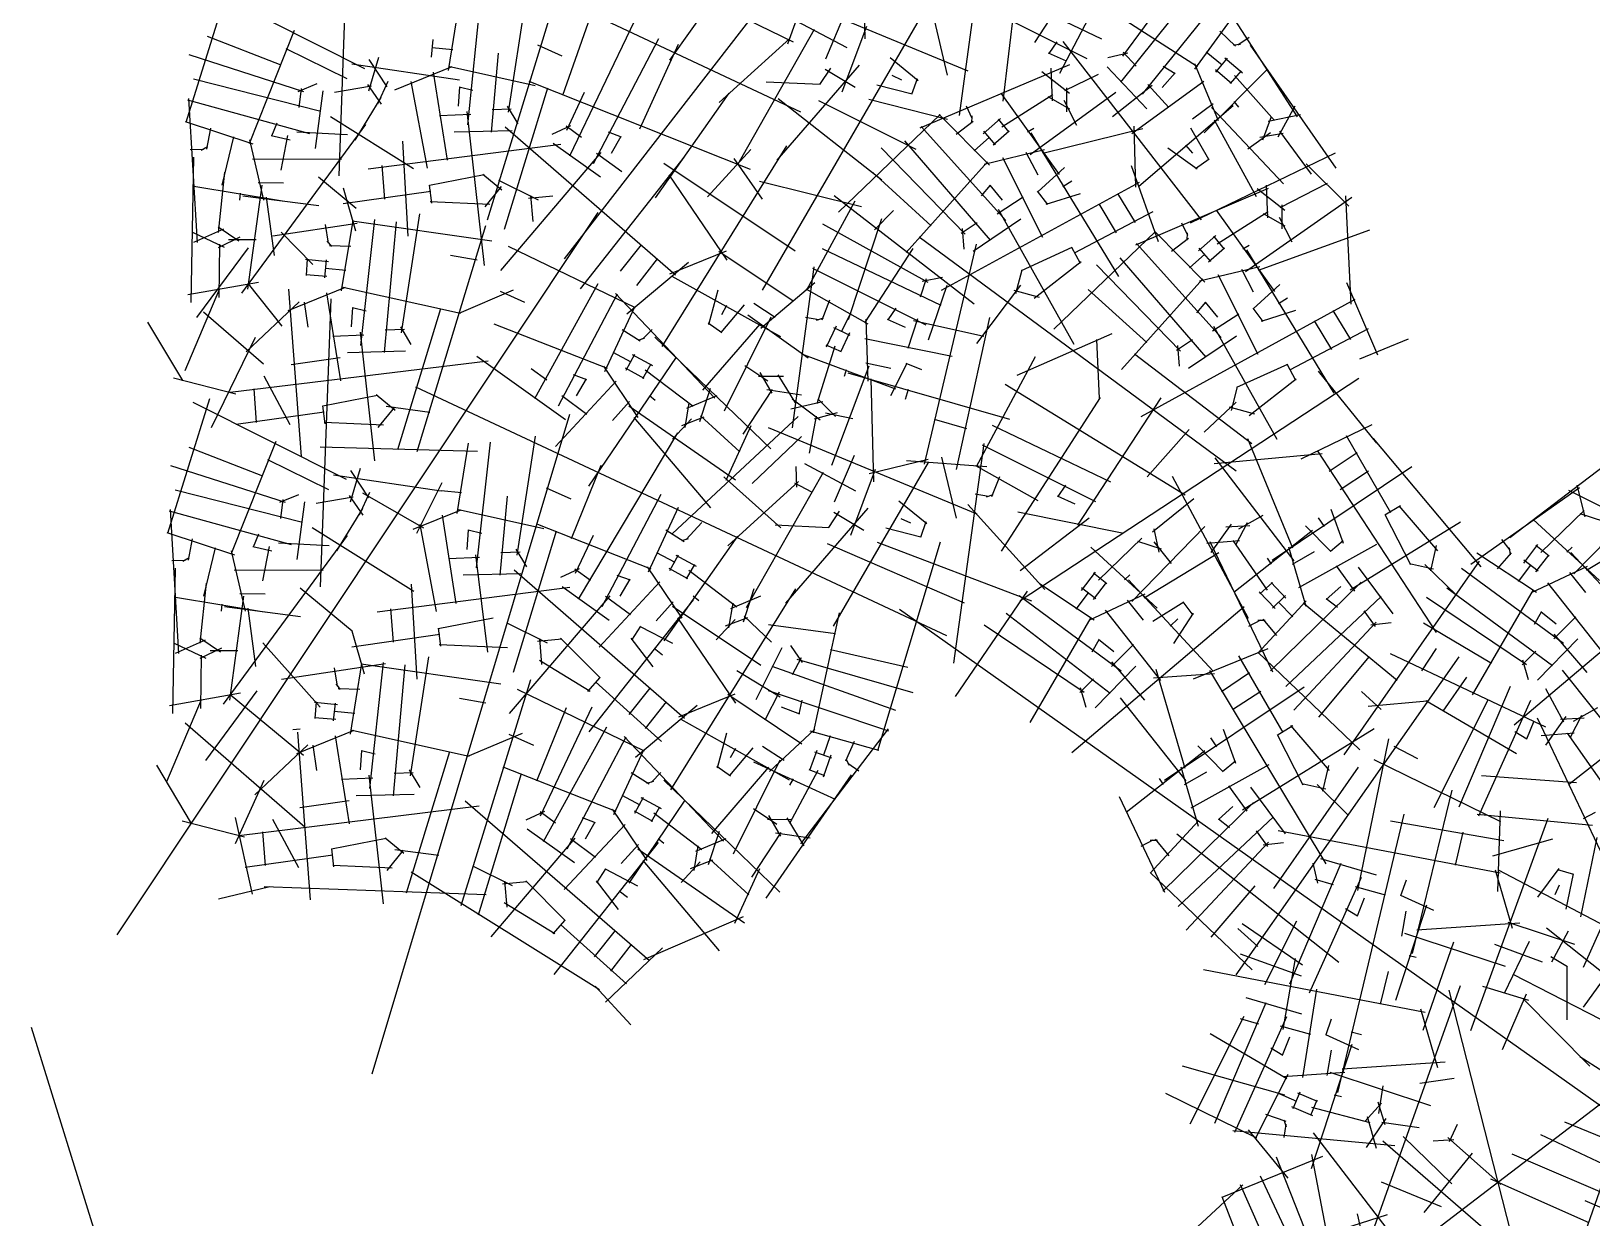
# Model space of a CAD drawing. Extents: x 521210 to 539878, y 175088 to 192554.
# Drawn here: x 528106 to 533329, y 186578 to 190549 of the extents above; entities that cross this region are included whole.
import ezdxf

# ---------------------------------------------------------------- set-up
doc = ezdxf.new("R2010")
doc.units = 0
doc.header["$MEASUREMENT"] = 0

msp = doc.modelspace()

# ---------------------------------------------------------------- linework, layer by layer
for p, q in [((529891.5, 189786.7), (532033.5, 192553.7)), ((528306.5, 191394.7), (530681.2, 190279.6)), ((529136.5, 190065), (529183.7, 191350.1)), ((531549, 190408.9), (531815.6, 190918.3)), ((530897, 190524), (530888.5, 190868.9)), ((531654.9, 190806.2), (531464.5, 190511.2)), ((531759.6, 190465.2), (531999.1, 190789.5)), ((528764.3, 190693.8), (528623.6, 190243.1)), ((529567.1, 190235.4), (529614.7, 190694.2)), ((530422.3, 190705.1), (530242.4, 190452.4)), ((530658.1, 190512.6), (530294.2, 190689.1)), ((531242.6, 190415.7), (530544.4, 190704.3)), ((531689.9, 190522.9), (531293.5, 190711.9)), ((531752.6, 190378), (532027.1, 190720.9)), ((529222.9, 190423.7), (528709.3, 190682.1)), ((529502.8, 190417.8), (529540.7, 190653.6)), ((529633, 189917.8), (529865.8, 190673.8)), ((529703.5, 190278), (529764.5, 190676.6)), ((529885.3, 190334.6), (529999.4, 190659.5)), ((530691.6, 190658.2), (530637.7, 190505.8)), ((531212.8, 190266.6), (531265.8, 190651.7)), ((531640, 190456.7), (531260.9, 190646.7)), ((531395.7, 190631.3), (531358.6, 190314.4)), ((531666.9, 190650.3), (532009.9, 190430.6)), ((531825.5, 190338.5), (532091.6, 190668.7)), ((532343.9, 190262.8), (532103.3, 190636.4)), ((529908.5, 190131.5), (530125.3, 190582.6)), ((531078.3, 190588.4), (530552.7, 189682.9)), ((530664.5, 190585), (530835.8, 190494.1)), ((530830.7, 190611.4), (530764.1, 190455.2)), ((531173.5, 190402.5), (531124.6, 190606)), ((532000.2, 190421.5), (532140.7, 190614.7)), ((528943.3, 190435.8), (528696.5, 190531.1)), ((528986.4, 190551.1), (528835.8, 190172.6)), ((530727.1, 190554.7), (530469.9, 190102.2)), ((530901.6, 190564.6), (530819.3, 190344.7)), ((532084.5, 190548.7), (532136.4, 190499)), ((532145, 190503.5), (532182.3, 190529.3)), ((529163.3, 190389.3), (528959.4, 190489.6)), ((529446.4, 190461.8), (529452.1, 190521.7)), ((529517.1, 190486.8), (529448.5, 190493.6)), ((529646.6, 190211.6), (529670.5, 190476)), ((529800.5, 190504), (529882.5, 190466.6)), ((529987.7, 190106.8), (530207, 190524.3)), ((530143, 190222), (530272.5, 190505.5)), ((530644.9, 190525), (530408.3, 190310)), ((531570.8, 190449), (531511.3, 190475.9)), ((531538.4, 190513.2), (531512.2, 190474.2)), ((532023.1, 189917.7), (531560, 190514.7)), ((531709.3, 190460.9), (531776.2, 190477.1)), ((531760.4, 190479.3), (531804.2, 190432.2)), ((532039.1, 190480.3), (532092.2, 190436.5)), ((532129.5, 190503.1), (532153.4, 190505.7)), ((532473.8, 190090.7), (532186.8, 190502.2)), ((529019.1, 190346.6), (528635.3, 190470.5)), ((529179.3, 190439.7), (529539.4, 190386.2)), ((529236.8, 190349.6), (529269.6, 190462.3)), ((529297.5, 190362.7), (529237, 190454.4)), ((529323.7, 190352.6), (529515.7, 190430.6)), ((529792.6, 190366.6), (529502.4, 190431.2)), ((530877.1, 190435.4), (530601.6, 190117.9)), ((530781, 190425.3), (530745, 190370.9)), ((530763.5, 190422.1), (530864, 190361.9)), ((530980.9, 190460.7), (531074.4, 190384.3)), ((531581.3, 190436.7), (531080.9, 190224.3)), ((531524, 190315.9), (531519.7, 190425.6)), ((531706.8, 190430.3), (531839.9, 190289.2)), ((531894.5, 190432.1), (531934.6, 190407.5)), ((532080.2, 190248.6), (532000.2, 190439.6)), ((532031.7, 190209.3), (532244.2, 190422.3)), ((532071.2, 190412.5), (532109.6, 190458.8)), ((532100.6, 190459.7), (532160.2, 190410.1)), ((529075.5, 190279.9), (528650, 190388.7)), ((529062.4, 190372.5), (528998.6, 190346.7)), ((529279.2, 190304.6), (529233.2, 190370.3)), ((529266.1, 190305.8), (529300.8, 190381.6)), ((529433.1, 190090.2), (529378.1, 190380.9)), ((529499.5, 190117.1), (529452.9, 190412)), ((529771.7, 190382.1), (530512.1, 190087.6)), ((530566.5, 190379.8), (530746.8, 190371.5)), ((530987.2, 190401.5), (531019.2, 190386.1)), ((531071, 190390.1), (531052.8, 190337.3)), ((531581, 190340.6), (531488.6, 190413.1)), ((531677.4, 190404.6), (531564.1, 190349.5)), ((531789.3, 190207.1), (532031.3, 190382.1)), ((531843.1, 190370.3), (531913.4, 190293.2)), ((531891.7, 190360.3), (531934.6, 190409.4)), ((532069.4, 190421), (532123.8, 190374.8)), ((532120.1, 190374.2), (532157, 190416.5)), ((532133.2, 190401.2), (532267.4, 190250.2)), ((529039.3, 190205.3), (528630.6, 190318.4)), ((528662.4, 189841.5), (528634.4, 190324.2)), ((529010.1, 190357.6), (529002.1, 190293.8)), ((529082.2, 190349.1), (529056.4, 190156.9)), ((529121.1, 190345.4), (529245.3, 190366.6)), ((529190.5, 190184.9), (529277.7, 190327.2)), ((529535.9, 190297.7), (529540.5, 190362.8)), ((529584.9, 190350.3), (529539.2, 190361.4)), ((529690.5, 189886.9), (529835.1, 190359.7)), ((529898.5, 190218.4), (529958.5, 190345.4)), ((530195.3, 189991.9), (530441.7, 190342.2)), ((530606.8, 190323.5), (530953.6, 190051.2)), ((531172.7, 190253.8), (530909.4, 190320.3)), ((531054.4, 190338.7), (530936.7, 190368.6)), ((531547.8, 190069.8), (531352, 190341.7)), ((531355.2, 190228.7), (531525.6, 190337.1)), ((531449.3, 190136.2), (531736.5, 190344.9)), ((531582.7, 190288), (531510.3, 190329.3)), ((531572.8, 190279.4), (531571.8, 190359.5)), ((531725.3, 190263.1), (531858.3, 190368.7)), ((529577.2, 190270.3), (529473, 190265.8)), ((529623.2, 189765.1), (529565.4, 190280)), ((529712.9, 190288.6), (529648.6, 190286.3)), ((529735.9, 190239.3), (529700.2, 190298.2)), ((530740.8, 190317.2), (531066.9, 190154.8)), ((530808.1, 189943.3), (531148.7, 190270.3)), ((531313.9, 190100.7), (531145.6, 190270.2)), ((531256, 190256.7), (531236.5, 190297.7)), ((531605.3, 190233.9), (531563.3, 190317.3)), ((531813.1, 190030.5), (532129.4, 190300.9)), ((531993.4, 190256.2), (532061.9, 190307)), ((532056.8, 190293.4), (532297.9, 190037.9)), ((532130.8, 190313.9), (532146.4, 190295.4)), ((532246.1, 190248.4), (532353.8, 190270.1)), ((532279.6, 190196.1), (532336.5, 190298.9)), ((528849, 190170.8), (528622.3, 190245.9)), ((528706.4, 190225.1), (528693.2, 190154.4)), ((529224.7, 190237.2), (528810.2, 189672.5)), ((528928.8, 190241.1), (528910.5, 190197.8)), ((529385.9, 190088), (529107.9, 190262.4)), ((529715.9, 190216), (529522.1, 190210.9)), ((530262.9, 189732.1), (529693.1, 190228.3)), ((529849.9, 190204.4), (529912.4, 190233.3)), ((529896.6, 190232.4), (529948.6, 190194.6)), ((531368, 189915), (531084.4, 190230.3)), ((531201.7, 190204.2), (531259.1, 190247.5)), ((531254, 190241.3), (531255.2, 190265.4)), ((531292.2, 190205.9), (531350.6, 190256.8)), ((531334.1, 190169.3), (531294.5, 190214.6)), ((531325.5, 190168.9), (531379.7, 190215.2)), ((531379.7, 190211.5), (531343.9, 190254.7)), ((531440.9, 190212.4), (531461.7, 190224.9)), ((531827.2, 190222.4), (531492.4, 190139.3)), ((531803.3, 190026.9), (531797.3, 190230.9)), ((532047.6, 190119.5), (531987.6, 190225.1)), ((532207.5, 189994.9), (532066.8, 190251.5)), ((532227.9, 190186), (532257.2, 190264.1)), ((532391.6, 190070.4), (532285.7, 190214.1)), ((528696.4, 190161.7), (528675.5, 190149.9)), ((528783.2, 190195.9), (528744.2, 190033.8)), ((528884.8, 189983.7), (528838.5, 190185.6)), ((528972.9, 190184.4), (528909.4, 190199.3)), ((528963.8, 190199.7), (528942.2, 190084.5)), ((529164.7, 190202.5), (528995.1, 190210.7)), ((529234.3, 190088.9), (529879.3, 190171.4)), ((529368.5, 189863.4), (529349.7, 190181.6)), ((529853.5, 190174), (530011.3, 190061.3)), ((530037.2, 190212), (530081.3, 190195.6)), ((530048.3, 190141), (530081, 190197.5)), ((530217.7, 189493.4), (530635.5, 190165.2)), ((531317.3, 189849.4), (531030.2, 190181.7)), ((531262.1, 190148.5), (531313.8, 190193.9)), ((531746.2, 189728.6), (531453.5, 190209.1)), ((531969.2, 190167.8), (531992.5, 190141)), ((532178.2, 190155.1), (532253.8, 190209.9)), ((532217.9, 190194.4), (532296.8, 190208.1)), ((528683.5, 190153.1), (528638.2, 190152.2)), ((528642.2, 189641.3), (528650.4, 190127.6)), ((529145.4, 190119.6), (528846.8, 190120.7)), ((529678.1, 189748.4), (530014, 190142.8)), ((529944.2, 189687.4), (530293.1, 190128.7)), ((529998.8, 190141.4), (530082.7, 190079.4)), ((530369.2, 189995), (530514.5, 190153)), ((530554.3, 189986.7), (530458.5, 190122.5)), ((531232.4, 189870.1), (530950.4, 190158.3)), ((531034.9, 189808.1), (531306.4, 190111.7)), ((531497.4, 190152.1), (531296, 190103.5)), ((531491.9, 189858.3), (531357.8, 190125.1)), ((531476, 190067.6), (531436.7, 190143.4)), ((531910.5, 190158.2), (532008.9, 190088.2)), ((532470.7, 190140.4), (531984.8, 189906.4)), ((532002.4, 190089.9), (532048.5, 190121.5)), ((528752.9, 190076.8), (528731.9, 189875.9)), ((529194.2, 189955.7), (529067.4, 190060.1)), ((529289.7, 189986.7), (529280.7, 190099.1)), ((529284.1, 190057.3), (529284, 190057.3)), ((529439.4, 190033.4), (529622.6, 190069.2)), ((529681.5, 190017.6), (529618.3, 190069.9)), ((530223.3, 190107.3), (530663.2, 189814.4)), ((530435.4, 189782.9), (530241.2, 190068.1)), ((531118.8, 189898.2), (530923.4, 190076.5)), ((531474.9, 190011.2), (531564.8, 190092.9)), ((531879.5, 189844.6), (531788.8, 190098.4)), ((532516.5, 189963.3), (532373.8, 190105.3)), ((528947.1, 189980.1), (528650.3, 190029.2)), ((528805.7, 190007.3), (528803.8, 189983.1)), ((528877.7, 190033.8), (528830.8, 189685.7)), ((528951, 190040.5), (528865.6, 190041.9)), ((529150, 189972), (529444.3, 190013.6)), ((529192.6, 189880), (529151.5, 190023.5)), ((529447.4, 189973.3), (529439.9, 190034.1)), ((529625.2, 189961.1), (529680.3, 190029.6)), ((529670.8, 190050.3), (529803.2, 189984.5)), ((530543.9, 190046.8), (530885.6, 189962.1)), ((531814.9, 190043), (531151.7, 189681)), ((531286.6, 189998), (531317.2, 190033.7)), ((531357, 189983.8), (531315.3, 190034)), ((531508.6, 189969), (531474.7, 190013.3)), ((531617.2, 190005.3), (531501.9, 189969.4)), ((531559.4, 190029.7), (531589.6, 190048.4)), ((531801.6, 189909.3), (531742.5, 190005.7)), ((532246.1, 190023.2), (531801.7, 189832.9)), ((532301.7, 189949.2), (532209.3, 190021.7)), ((532244.8, 189924.5), (532240.5, 190034.2)), ((532443.7, 190039.7), (532284.9, 189958.1)), ((529069.2, 189964.4), (528814.3, 189997.5)), ((528920.1, 189798.6), (528894.1, 189993.9)), ((529640.8, 189969.1), (529442.1, 189977.8)), ((529771, 189990.2), (529852.6, 189998.2)), ((529786.1, 189911.9), (529778.7, 189999.5)), ((530863.2, 189980.7), (530700.7, 189682.8)), ((531261.8, 189635.4), (530794, 189997.7)), ((531339.4, 189937.5), (531426.7, 189994.6)), ((531596.6, 189500.2), (531343.4, 189952.2)), ((531738.4, 189874.7), (531680.2, 189971.3)), ((532170.1, 189744.7), (532526.1, 189993.6)), ((532293.5, 189887.9), (532292.6, 189968.1)), ((532524, 189635.5), (532505.5, 189997.8)), ((528393.8, 187524.7), (530003.6, 189942.2)), ((528915, 189863.7), (529197.4, 189907)), ((529101.5, 189840.1), (529091.8, 189901.8)), ((529145.4, 189679.6), (529183.4, 189915.4)), ((529648.2, 189846.6), (529180.8, 189913.6)), ((529209.8, 189497.2), (529256.3, 189918.7)), ((529289.2, 189473.4), (529328.8, 189910.8)), ((529346.1, 189539.7), (529407.2, 189938.3)), ((531108.7, 189707.9), (530756.2, 189903.6)), ((530952.1, 189920.7), (530840.1, 189582.8)), ((530928.8, 189884.8), (530992.3, 189948.7)), ((531218.6, 189873.2), (531272.1, 189908.9)), ((531258.4, 189812.5), (531418.9, 189921.3)), ((531860.5, 189944.2), (531597.1, 189806.4)), ((531701.8, 189935.3), (531701.8, 189935.4)), ((531976.8, 189865.3), (531957.3, 189906.2)), ((532268.6, 189678.4), (532072.8, 189950.3)), ((532075.9, 189837.3), (532246.4, 189945.7)), ((532303.4, 189896.5), (532231, 189937.9)), ((532326.1, 189842.5), (532284, 189925.8)), ((528753.4, 189824.8), (528647.3, 189875.2)), ((528750.2, 189886.8), (528650, 189841.7)), ((528801.3, 189846.8), (528732, 189893.1)), ((528804.6, 189859.5), (528732.4, 189824.6)), ((528859.8, 189850.6), (528766.4, 189851.1)), ((528942.6, 189877), (529048.9, 189768.3)), ((529112.1, 189828.8), (529097.1, 189847.6)), ((529398, 189142.1), (529627.9, 189899)), ((532139.5, 189076.1), (531077.8, 189859.8)), ((531228.6, 189819.8), (531223.2, 189888.4)), ((531528.8, 189551.9), (531869.5, 189878.8)), ((532034.7, 189709.3), (531866.4, 189878.7)), ((531922.5, 189812.8), (531979.8, 189856.1)), ((531974.7, 189849.9), (531976, 189874)), ((532013, 189814.5), (532071.4, 189865.4)), ((532100.5, 189820.1), (532064.6, 189863.3)), ((532585.2, 189883), (532213.1, 189747.9)), ((528660.8, 189590.8), (528833.2, 189824)), ((528735.7, 189657.4), (528738, 189835.9)), ((529176.2, 189829), (529104.4, 189830.8)), ((529598.7, 189783.3), (529509.8, 189798.1)), ((529703, 189829.8), (530127.9, 189624)), ((530078.5, 189745.5), (530148.8, 189833.6)), ((530122.7, 189800.8), (530122.7, 189800.8)), ((530243.8, 189737.5), (530433, 189813.9)), ((530407.9, 189813.1), (530656, 189647)), ((531151.2, 189631.5), (530754.8, 189820.5)), ((531056.7, 189822.3), (530895.3, 189572.6)), ((531096.2, 189100.4), (531269.8, 189835.8)), ((531589.6, 189825.3), (531419.9, 189747.6)), ((531618.1, 189771.9), (531588.7, 189825.6)), ((532088.7, 189523.6), (531805.2, 189838.9)), ((531982.8, 189757), (532034.6, 189802.5)), ((532054.8, 189777.9), (532015.3, 189823.2)), ((532046.2, 189777.5), (532100.5, 189823.8)), ((532161.7, 189821), (532182.5, 189833.5)), ((532467, 189337.2), (532174.3, 189817.6)), ((529101.7, 189777.6), (529024.6, 189785)), ((529027.4, 189731.2), (529031.3, 189787.2)), ((529089, 189723.6), (529094.8, 189783.4)), ((529159.7, 189748.6), (529091.2, 189755.3)), ((530099.3, 189602.7), (530305.8, 189775.9)), ((530132.9, 189698.2), (530202.8, 189787.1)), ((530654.7, 189221.5), (530727.1, 189760.3)), ((531101.3, 189565.3), (530722.2, 189755.3)), ((531402.1, 189671.4), (531422.9, 189750.6)), ((531463.4, 189655.7), (531619.8, 189778.6)), ((531953.2, 189478.7), (531671.2, 189766.9)), ((532038.1, 189457.9), (531750.9, 189790.2)), ((532218.1, 189760.7), (532016.8, 189712.1)), ((532196.8, 189676.2), (532157.5, 189752)), ((528630.6, 189668.1), (528867.6, 189709.7)), ((528945.8, 189561.5), (528833.3, 189703.7)), ((528966.4, 189614.4), (529158.3, 189692.3)), ((529096.3, 189728.2), (529025.2, 189734.2)), ((529542.7, 189604.6), (529145.1, 189692.9)), ((529791.8, 189319.7), (530003.7, 189704.4)), ((530250.5, 189729.5), (530614, 189526.8)), ((530547.8, 189554.7), (530729, 189707.6)), ((531102.1, 189720.5), (531081.9, 189659.4)), ((531156.3, 189724.9), (531088.7, 189711.9)), ((531171.2, 189698.1), (531108.7, 189514.5)), ((531271.1, 189503.6), (531418.6, 189699.5)), ((531755.6, 189416.7), (532027.2, 189720.3)), ((532212.7, 189466.9), (532078.6, 189733.7)), ((532195.7, 189619.8), (532285.6, 189701.5)), ((532613.6, 189465.1), (532509.5, 189707)), ((528736.1, 189686.6), (528620.7, 189412.9)), ((528825.4, 189476.1), (529002.9, 189643.1)), ((529011.2, 189125.2), (528968.8, 189686.2)), ((529033, 189558.1), (529020.8, 189642.6)), ((529075.1, 188689.5), (529110.6, 189653.2)), ((529142.1, 189378.8), (529095.6, 189673.8)), ((529538.7, 189605.5), (529721, 189683.1)), ((529675.6, 189679.5), (529757.6, 189642.2)), ((529870.9, 189295), (530068.2, 189670.4)), ((530394.1, 189320.9), (530061.3, 189671.6)), ((530404.1, 189682.5), (530372.7, 189565.9)), ((530524.8, 189638.8), (530596.3, 189592.2)), ((530907.9, 189568.3), (530700, 189685.8)), ((530778.5, 189649.1), (530751.9, 189582.4)), ((531480.7, 189658.3), (531396.1, 189681.8)), ((531839.6, 189506.7), (531644.1, 189685.1)), ((532535.7, 189651.6), (531820.1, 189259)), ((532007.4, 189606.6), (532038, 189642.2)), ((532077.8, 189592.4), (532036.1, 189642.6)), ((532280.2, 189638.2), (532310.4, 189657)), ((528883.5, 189434.6), (528683.3, 189608.9)), ((529178.6, 189559.4), (529183.1, 189624.5)), ((529227.5, 189612.1), (529181.8, 189623.2)), ((529333.1, 189148.6), (529477.7, 189621.5)), ((530026.3, 189410.2), (530126.7, 189626.9)), ((530415.5, 189540.6), (530493.7, 189633.5)), ((530433.5, 189630.8), (530416.5, 189599.6)), ((530581.8, 189592.3), (530425.9, 189277.5)), ((530505, 189599.7), (530706.9, 189455.4)), ((530742.1, 189582.9), (530697.5, 189590.8)), ((530756.5, 189588.9), (530733.6, 189581.4)), ((530848.2, 189605.7), (530818, 189543.8)), ((530999.7, 189621.8), (530973.5, 189582.9)), ((531072.1, 189586.9), (531040.1, 189487.6)), ((531203.5, 189082.6), (531314.1, 189591.3)), ((532060.2, 189546), (532147.5, 189603.1)), ((532229.4, 189577.6), (532195.5, 189621.9)), ((532338, 189613.9), (532222.7, 189578)), ((532522.4, 189517.8), (532463.3, 189614.3)), ((528613.7, 189380), (528496.9, 189575.4)), ((529256.4, 189111.5), (529208.1, 189541.7)), ((529355.5, 189550.3), (529291.3, 189548.1)), ((529378.5, 189501.1), (529342.9, 189559.9)), ((529655, 189570.2), (530034, 189421)), ((530084.4, 189551.3), (530144.9, 189512.6)), ((530152.5, 189518.7), (530184.1, 189551.1)), ((530354.2, 189347.3), (530545.9, 189568.4)), ((530372, 189572.6), (530417.6, 189540.4)), ((530800.8, 189561.4), (530767.1, 189491.6)), ((530847.1, 189530.7), (530793, 189556.8)), ((530845.2, 189539.1), (530814.9, 189474.5)), ((530906.9, 189377.8), (530900.5, 189584.8)), ((531032.1, 189557.7), (530972.6, 189584.6)), ((531294.9, 189527.3), (531058.9, 189579.2)), ((531405.7, 189397.7), (531723.8, 189537.9)), ((532275.8, 189183.1), (532064.2, 189560.8)), ((532581.3, 189552.8), (532317.9, 189415)), ((532459.1, 189483.3), (532401, 189579.8)), ((528709.8, 189222.7), (528856.7, 189525)), ((529219.9, 189532.1), (529115.7, 189527.6)), ((530137.4, 189515.2), (530160.3, 189522.4)), ((530582, 189151), (530193.8, 189525.4)), ((530795.4, 189494.6), (530736, 189301.6)), ((530818.5, 189475.5), (530767.3, 189498.7)), ((531188.8, 189460.8), (530896, 189519.5)), ((531682.2, 189319.9), (531672.7, 189517.8)), ((531939.3, 189481.8), (531992.9, 189517.4)), ((531949.4, 189428.3), (531944, 189497)), ((531979.2, 189421.1), (532139.7, 189529.9)), ((532714.9, 189518.8), (532551.4, 189451.8)), ((528772.1, 189340.5), (529635.8, 189445.6)), ((528976.1, 189434.1), (529140.8, 189457.1)), ((529358.6, 189477.8), (529164.7, 189472.6)), ((529597.7, 189461.5), (529894.6, 189249.4)), ((529972.8, 189026.2), (530265.6, 189458.2)), ((530053.1, 189475.4), (530113.6, 189442.6)), ((530097.6, 189415.1), (530126.4, 189467.9)), ((530117.4, 189467), (530185.5, 189430)), ((530153.1, 189386.9), (530181.1, 189435.6)), ((530494.2, 189430.4), (530571.8, 189378.6)), ((530999.6, 189350.9), (530685.6, 189467.8)), ((530982.8, 189420.7), (530899.3, 189438.6)), ((531036.9, 189436.7), (530981.9, 189328.5)), ((531086.5, 189415.4), (531034.7, 189436.4)), ((531466.4, 189459.5), (531268.9, 189091.3)), ((532191.8, 189168.5), (531798.6, 189468.3)), ((532310.3, 189433.9), (532140.6, 189356.2)), ((532338.8, 189380.4), (532309.5, 189434.2)), ((528790.9, 189334.3), (528582.5, 189388.1)), ((528884.5, 189395.2), (528971.8, 189232.6)), ((529779.8, 189420.6), (529831.9, 189382.8)), ((529920.5, 189400.1), (529964.6, 189383.8)), ((529931.6, 189329.1), (529964.3, 189385.7)), ((530138.2, 189256), (530022.7, 189427.9)), ((530094.3, 189423), (530156.5, 189388.2)), ((530160.7, 189415.9), (530321.5, 189293.7)), ((530540.5, 189394.5), (530623.8, 189394.2)), ((530544.9, 189406.9), (530585.1, 189337.6)), ((530605.3, 189399.1), (530663.1, 189305.7)), ((530909.6, 189428.3), (530784.2, 189096.1)), ((530833.8, 189416.3), (530827.3, 189392.9)), ((531381.2, 189249.9), (530840.4, 189405)), ((530926.5, 189041.1), (530918, 189386)), ((532549.9, 189386.7), (531416.1, 188643.2)), ((532182.9, 189263.1), (532339.3, 189385.9)), ((532413.3, 189411.3), (532609.1, 189170)), ((528860.8, 189239.7), (528852.6, 189352.5)), ((529082, 189295.1), (529265.2, 189330.9)), ((529324.1, 189279.3), (529261, 189331.6)), ((529392.9, 189359.3), (531170, 188526.4)), ((529860.8, 189159), (530064.4, 189377.5)), ((529882.1, 189329.5), (529965.9, 189267.5)), ((530175.2, 189329.9), (530194.1, 189314.7)), ((530301, 189287.9), (530402.5, 189330)), ((530344, 189243.1), (530379.9, 189354.9)), ((530488.9, 189200.9), (530586.9, 189350.1)), ((530567.9, 189349.5), (530684, 189331.9)), ((531041.4, 189350.3), (531031.3, 189316.3)), ((531968.8, 188996), (531365.6, 189366.8)), ((532122.9, 189279.9), (532143.7, 189359.2)), ((528702.9, 189318.4), (528562.2, 188867.6)), ((529161.5, 189048.3), (528648, 189306.7)), ((528792.7, 189233.7), (529086.9, 189275.4)), ((529090.1, 189235.1), (529082.6, 189295.8)), ((529267.9, 189222.9), (529322.9, 189291.3)), ((529440.9, 189273.1), (529294.3, 189292.6)), ((530051.5, 189246.6), (530109, 189309.8)), ((530106.6, 189295.5), (530463.6, 189048.1)), ((530295.2, 189223.2), (530308.9, 189305.4)), ((530756, 189308.8), (530649.1, 189283.9)), ((530747.2, 189247.3), (530652.9, 189317.2)), ((530798.5, 189259.6), (530739.4, 189318.5)), ((531684.4, 189323.3), (531352.3, 188808.9)), ((531886.8, 189322), (531608.3, 188896.1)), ((532031.7, 189206.8), (532139.3, 189308.1)), ((532201.5, 189266.9), (532116.9, 189290.4)), ((529285.2, 189230.6), (529086.5, 189239.2)), ((529247.9, 187060.1), (529909.5, 189267.6)), ((530380.4, 188954.3), (530124.4, 189256.2)), ((530672.9, 189260), (530252.2, 188868.1)), ((530252.4, 189183.2), (530316, 189251.5)), ((530283.7, 189229.5), (530358.6, 189258.2)), ((530478.2, 189141.4), (530346.5, 189261.9)), ((530431.8, 189046.6), (530515.5, 189229.7)), ((531272.1, 188932.8), (530573.9, 189221.4)), ((530711, 189137.4), (530734.2, 189261.2)), ((530804.1, 189271.4), (530726.6, 189251.1)), ((530856.6, 189252.1), (530765.1, 189270.5)), ((531238.2, 189218.8), (531129.7, 189249.3)), ((531170, 189238), (531170, 189238)), ((531719.4, 189040), (531323, 189229)), ((532593.2, 189231.6), (532355.9, 189117.3)), ((528925.1, 189175.7), (528774.5, 188797.2)), ((529532.3, 188935), (529570.2, 189170.8)), ((529596.6, 188752.6), (529643.1, 189174.1)), ((529733, 188795.1), (529794, 189193.7)), ((529938, 188648.7), (530270.8, 189204.6)), ((530684.5, 189192.2), (530519.6, 189035.8)), ((531194.1, 188433.5), (531295.3, 189168.8)), ((531840.8, 189057.8), (531982.2, 189216.3)), ((532176.9, 189185.4), (532327.7, 188819.5)), ((532507, 189195.5), (532655.8, 188938.2)), ((532959.1, 188756), (532598.4, 189185.4)), ((528881.9, 189060.4), (528635.1, 189155.7)), ((529599.7, 189141.9), (529073, 189156.9)), ((530860.2, 189128.6), (530793.6, 188972.4)), ((531203, 188919.7), (531154.1, 189123.1)), ((531669.5, 188973.8), (531290.4, 189163.8)), ((532426.8, 189134.9), (532065.6, 189101)), ((532332.7, 188776.6), (532068.9, 189121.7)), ((532410.2, 189145.8), (532808.9, 188536.4)), ((532544.4, 189138.2), (532450.5, 189075)), ((533454.4, 189157.8), (533055.4, 188853.6)), ((528957.7, 188971.2), (528573.9, 189095)), ((529102, 189013.9), (528898, 189114.2)), ((529117.9, 189064.3), (529478, 189010.7)), ((529175.4, 188974.2), (529208.2, 189086.9)), ((529236.1, 188987.3), (529175.6, 189078.9)), ((529914.8, 188851.8), (530014.2, 189097)), ((530756.6, 189071.8), (530499.4, 188619.4)), ((530665.2, 189091.7), (530667.2, 189022.9)), ((530694, 189102.1), (530865.3, 189011.2)), ((531107.8, 189105.5), (530790.1, 188558.2)), ((530931.1, 189081.7), (530848.8, 188861.8)), ((531108.6, 189115.9), (530910.3, 189067.7)), ((531304.6, 189090.6), (531035.8, 189111)), ((531476.1, 188976.8), (531268.2, 189094.3)), ((532727.2, 189090.6), (532259.6, 188777.7)), ((532581.6, 189076.5), (532487.6, 189014.3)), ((529014.1, 188904.5), (528588.6, 189013.2)), ((529397, 188869.3), (529481.6, 189038.8)), ((529830, 189021.1), (529912, 188983.7)), ((530424.2, 189057.3), (530615.2, 188886.5)), ((530674.4, 189042.1), (530437.8, 188827.1)), ((530661, 189037.5), (530718, 189007.8)), ((531346.7, 189057.6), (531320.1, 188990.9)), ((531567.9, 189030.3), (531541.7, 188991.4)), ((531924.6, 189060.2), (532179, 188584.6)), ((533288, 189020.6), (532924.9, 188764.5)), ((533306.5, 188923.6), (533280.2, 189030.3)), ((529001.1, 188997.1), (528937.3, 188971.3)), ((528948.7, 188982.2), (528940.7, 188918.4)), ((529020.8, 188973.6), (528995, 188781.4)), ((529059.8, 188970), (529183.9, 188991.2)), ((529217.8, 188929.2), (529171.8, 188994.8)), ((529204.7, 188930.4), (529239.5, 189006.2)), ((529420.9, 188885.6), (529215.8, 189003.2)), ((529546.5, 189004), (529478, 189010.7)), ((529676.1, 188728.8), (529700, 188993.1)), ((530017.2, 188624), (530214.4, 188999.4)), ((531010.4, 188977.8), (531103.9, 188901.4)), ((531499, 188680.2), (531241.4, 188965)), ((531310.3, 188991.4), (531265.7, 188999.3)), ((531324.7, 188997.4), (531301.8, 188989.9)), ((531600.3, 188966.2), (531540.8, 188993.1)), ((531997.9, 188984.1), (531858.8, 188872.2)), ((532689.4, 188960.7), (532637, 188929.1)), ((532813.4, 188809.8), (532684, 188960.9)), ((533357.3, 188959.3), (533252.2, 189011.7)), ((533269.5, 188732.5), (533514.6, 188984.2)), ((528978, 188829.8), (528569.3, 188943)), ((528601, 188466.1), (528573.1, 188948.8)), ((529129.2, 188809.5), (529216.3, 188951.7)), ((529384.8, 188882.6), (529545.2, 188947.7)), ((529529, 188634.2), (529482.4, 188929.2)), ((529822.1, 188883.7), (529531.9, 188948.3)), ((530172.5, 188739.2), (530273, 188955.8)), ((530906.5, 188952.5), (530631.1, 188635)), ((530810.5, 188942.5), (530774.5, 188888)), ((530793, 188939.3), (530893.5, 188879)), ((531016.7, 188918.6), (531048.7, 188903.2)), ((531757, 188869.3), (531407.9, 188939.3)), ((531647.4, 188919.7), (531416.2, 188743.6)), ((532228.3, 188928.3), (532146.9, 188882.7)), ((532434.4, 188891.2), (532414.4, 188920.5)), ((532456.3, 188949.9), (532497.1, 188836.2)), ((532637.2, 188929.9), (532722.1, 188763.7)), ((533354.6, 188711), (533132.8, 188914.3)), ((533158.7, 188804.2), (533303.8, 188944.7)), ((533369.6, 188908.1), (533290.3, 188934)), ((528787.6, 188795.4), (528560.9, 188870.5)), ((529163.3, 188861.7), (528748.9, 188297.1)), ((528867.4, 188865.7), (528849.2, 188822.4)), ((529387, 188673.4), (529046.5, 188887)), ((529462.6, 188607.3), (529407.6, 188898)), ((529565.4, 188814.8), (529570, 188879.9)), ((529614.4, 188867.5), (529568.7, 188878.6)), ((529720, 188404), (529864.6, 188876.9)), ((529801.2, 188899.2), (530180.3, 188750)), ((529928, 188735.5), (529988, 188862.6)), ((530224.8, 188509.1), (530471.2, 188859.3)), ((530230.6, 188880.3), (530291.1, 188841.6)), ((530298.7, 188847.7), (530350.8, 188905)), ((530596, 188896.9), (530776.3, 188888.6)), ((531083.9, 188855.8), (530966.2, 188885.7)), ((531100.5, 188907.2), (531082.3, 188854.4)), ((531789.3, 188640.1), (532034.3, 188891.8)), ((531881.3, 188805.2), (531864.3, 188883.6)), ((532122.8, 188899.4), (532054.3, 188804.1)), ((532184.3, 188893.8), (532104.3, 188889.5)), ((532394.7, 188877.9), (532131.4, 188670.6)), ((532175.3, 188903.4), (532137.1, 188829.3)), ((532456.4, 188807.5), (532371, 188893.8)), ((532889.3, 188906.1), (532520.9, 188678.6)), ((533561.4, 188895.8), (533311, 188744.3)), ((528645, 188849.6), (528631.8, 188779)), ((528721.8, 188820.5), (528682.8, 188658.4)), ((528823.5, 188608.3), (528777.1, 188810.2)), ((528911.5, 188809), (528848, 188823.9)), ((528902.5, 188824.3), (528880.9, 188709.1)), ((529103.3, 188827), (528933.7, 188835.3)), ((529742.4, 188805.7), (529678.1, 188803.5)), ((529765.4, 188756.5), (529729.7, 188815.3)), ((530199.3, 188804.4), (530259.9, 188771.6)), ((530283.6, 188844.2), (530306.6, 188851.4)), ((530770.3, 188834.3), (531228.9, 188636)), ((531455.3, 188641.2), (530938.9, 188837.5)), ((531148.1, 188838.7), (530939, 188140.7)), ((531874.3, 188618.6), (531652.5, 188821.9)), ((531678.4, 188711.8), (531823.5, 188852.3)), ((531889.3, 188815.7), (531810.1, 188841.6)), ((532081.1, 188803.4), (531830.8, 188651.8)), ((531922.3, 188767.3), (531864.4, 188840.5)), ((532149.9, 188843.6), (532040.4, 188834.6)), ((532051.2, 188840.7), (532260.2, 188404.8)), ((532244.2, 188678.6), (532128.6, 188844.3)), ((532314.7, 188823.9), (532371.7, 188624.8)), ((532400, 188806.2), (532325.9, 188763.7)), ((532608.4, 188831), (532347.6, 188685.6)), ((532497.1, 188843), (532454.3, 188807.2)), ((532808.7, 188828.3), (532788.9, 188742.7)), ((533013.3, 188749.4), (533060.7, 188803.3)), ((533055.9, 188811.8), (533028.6, 188847.9)), ((533057, 188796.3), (533053.4, 188820.1)), ((533101.6, 188769.2), (533148.5, 188830.9)), ((533186.2, 188792.3), (533142.4, 188827.5)), ((533245.9, 188805.6), (533263.8, 188822)), ((533542.6, 188500.2), (533259, 188804.8)), ((528622.2, 188777.6), (528576.9, 188776.8)), ((528580.8, 188265.9), (528589, 188752.2)), ((528635.1, 188786.3), (528614.1, 188774.5)), ((529606.7, 188787.5), (529502.5, 188782.9)), ((529634.5, 188470.8), (529594.9, 188797.1)), ((530284.5, 188585), (530169, 188756.9)), ((530240.5, 188752), (530302.8, 188717.2)), ((530243.9, 188744.1), (530272.6, 188796.9)), ((530263.6, 188796), (530331.7, 188758.9)), ((530299.3, 188715.9), (530327.3, 188764.5)), ((532256.8, 188764.9), (532243.5, 188785.2)), ((532535.8, 188675.2), (532475.1, 188760)), ((532952.6, 188775.7), (532498.8, 188127.7)), ((532664.1, 188599.6), (532548.6, 188755.3)), ((532799, 188749.1), (532718.9, 188766.6)), ((532876, 188661.1), (532770.2, 188764.4)), ((533234.3, 188499.5), (532893.1, 188751.4)), ((533144, 188670.6), (532945, 188802.7)), ((533083.6, 188706.9), (533125.1, 188761.8)), ((533149.9, 188741.8), (533102.1, 188778.2)), ((533313.4, 188757.9), (533125.9, 188669.8)), ((533141.6, 188739.7), (533185.4, 188796)), ((528691.5, 188701.4), (528670.5, 188500.5)), ((529084, 188744.2), (528785.4, 188745.2)), ((529398, 188380.6), (529379.2, 188698.8)), ((529745.4, 188733.2), (529551.6, 188728)), ((530292.4, 188249.3), (529722.6, 188745.5)), ((529879.4, 188721.6), (529941.9, 188750.4)), ((529926.1, 188749.6), (529978.1, 188711.7)), ((530007.1, 188488), (530210.6, 188706.5)), ((530066.7, 188729.1), (530110.8, 188712.8)), ((530077.8, 188658.1), (530110.5, 188714.6)), ((530306.9, 188744.9), (530467.7, 188622.7)), ((531663.7, 188578.2), (531480.8, 188699.6)), ((531621.3, 188676.8), (531668.3, 188738.5)), ((531661.3, 188647.3), (531705.2, 188703.6)), ((531705.9, 188699.9), (531662.1, 188735)), ((531765.6, 188713.1), (531783.5, 188729.5)), ((532062.3, 188407.8), (531778.7, 188712.4)), ((532260.3, 188703.9), (532218.7, 188666.2)), ((532557.1, 188704.7), (532254.1, 188408)), ((532305.2, 188651.5), (532256.6, 188703.7)), ((533646.4, 188714.8), (533069.6, 188226.8)), ((533367.2, 188469), (533182.1, 188703.3)), ((533309.5, 188670.8), (533255.7, 188737.1)), ((528885.8, 188604.7), (528588.9, 188653.8)), ((528816.4, 188658.4), (528769.5, 188310.2)), ((528889.6, 188665.1), (528804.2, 188666.4)), ((529181, 188540.6), (529006.1, 188684.6)), ((529263.8, 188606.1), (529908.8, 188688.5)), ((529707.6, 188265.5), (530043.5, 188659.9)), ((529883, 188691.1), (530040.8, 188578.4)), ((530028.3, 188658.5), (530112.2, 188596.5)), ((530247.2, 188010.5), (530665, 188682.3)), ((530321.4, 188658.9), (530340.3, 188643.7)), ((530447.3, 188616.9), (530548.7, 188659)), ((530490.2, 188572), (530526.1, 188683.9)), ((531199.9, 188322.2), (531440.3, 188674.6)), ((531754.1, 188407.1), (531412.8, 188659)), ((531603.3, 188614.5), (531644.9, 188669.4)), ((531669.7, 188649.4), (531621.8, 188685.8)), ((531833.1, 188665.4), (531645.6, 188577.3)), ((532269.7, 188616.7), (532216.3, 188672.9)), ((532304.4, 188660), (532260.8, 188618.6)), ((532624.8, 188656.9), (532305, 188355.9)), ((532488.8, 188690.9), (532440.4, 188647.1)), ((532477.6, 188619.9), (532440.7, 188649)), ((533110.6, 188428.3), (532776.3, 188653.9)), ((533197.9, 188425.1), (532843.7, 188684.7)), ((532929.5, 188327.8), (533134.4, 188679.9)), ((528744.3, 188631.9), (528742.5, 188607.7)), ((529007.9, 188588.9), (528753, 188622.1)), ((528858.7, 188423.2), (528832.7, 188618.5)), ((529319.2, 188503.9), (529310.2, 188616.2)), ((529973.7, 188204.5), (530322.6, 188645.8)), ((530197.8, 188575.6), (530255.2, 188638.8)), ((530252.8, 188624.4), (530548.3, 188427.7)), ((530441.5, 188552.1), (530455.1, 188634.4)), ((530810.4, 188602.8), (530723.6, 188201.1)), ((533867.8, 186590.7), (531012.3, 188613.3)), ((531717.6, 188332.6), (531369.5, 188600.4)), ((532166.1, 188622.4), (531589.3, 188134.4)), ((531886.9, 188376.5), (531701.8, 188610.9)), ((531829.2, 188578.3), (531775.4, 188644.7)), ((531963.4, 188638.3), (531860.5, 188573.9)), ((531930.6, 188499.7), (531996.4, 188601)), ((531994.9, 188594.4), (531961.4, 188639.1)), ((532373.8, 188642.8), (532211.7, 188467.5)), ((532328.3, 188589), (532280.7, 188638.7)), ((532678, 188376.4), (532363.1, 188634.9)), ((532605.2, 188557.2), (532567.3, 188609.2)), ((533137.9, 188564.5), (533160.7, 188605.6)), ((533209.8, 188564.7), (533158.8, 188605.5)), ((529313.6, 188574.4), (529313.5, 188574.4)), ((529468.9, 188550.5), (529652.1, 188586.3)), ((529476.9, 188490.5), (529469.4, 188551.2)), ((529700.3, 188567.5), (529832.7, 188501.7)), ((530116.7, 188510.8), (530146.4, 188558)), ((530144.5, 188557.1), (530252.3, 188501.2)), ((530464.9, 188300), (530270.7, 188585.2)), ((530398.6, 188512.2), (530462.2, 188580.5)), ((530430, 188558.5), (530504.8, 188587.2)), ((530583.8, 188503.8), (530492.7, 188590.9)), ((530573.4, 188563.9), (530798.5, 188532.9)), ((531630.3, 188335.9), (531296.1, 188561.4)), ((531449.3, 188235.4), (531654.2, 188587.4)), ((531918.5, 188558), (531944.3, 188582.4)), ((532220.4, 188578.3), (532180.3, 188557.1)), ((532235.9, 188577), (532211.8, 188577.2)), ((532275.2, 188526.4), (532229.5, 188581.8)), ((532607.7, 188571.2), (532331.7, 188277.2)), ((532658.1, 188569.5), (532589.8, 188561.2)), ((532993.6, 188432.9), (532766.3, 188568.3)), ((533201.8, 188515.8), (533275.9, 188589.3)), ((528692.1, 188449.4), (528586, 188499.7)), ((528688.8, 188511.4), (528588.7, 188466.3)), ((528740, 188471.3), (528670.7, 188517.7)), ((528881.2, 188501.6), (529073, 188286.4)), ((529179.5, 188489.1), (529473.8, 188530.8)), ((529222.1, 188397.1), (529181, 188540.6)), ((529700.5, 188485), (529471.6, 188494.9)), ((529800.5, 188507.3), (529882.1, 188515.3)), ((529815.6, 188429.1), (529808.2, 188516.6)), ((530010, 188385), (529878.2, 188517.2)), ((530188.4, 188421.6), (530114.7, 188517.2)), ((530647.6, 188493.5), (530686.1, 188436.4)), ((531657.6, 188472), (531680.5, 188513.1)), ((531729.5, 188472.3), (531678.6, 188513.1)), ((531721.6, 188423.4), (531795.6, 188496.9)), ((533147.6, 188377.1), (533282.9, 188516)), ((533313.9, 188402.6), (533202.8, 188531)), ((528743.2, 188484), (528671.1, 188449.1)), ((528674.4, 188282), (528676.6, 188460.5)), ((528798.4, 188475.2), (528705.1, 188475.6)), ((529375.6, 188056.9), (529436.7, 188455.5)), ((529807.2, 188444.4), (529976.7, 188340.4)), ((530191.2, 188484.2), (530219.2, 188462.4)), ((530618.1, 188485.1), (530532, 188311.4)), ((530682.7, 188451.9), (530653.6, 188394.5)), ((530669.1, 188447.8), (531056.5, 188335.8)), ((530781.8, 188479.3), (531039.7, 188420.3)), ((531833.6, 188310.2), (531722.5, 188438.6)), ((532245.2, 188482), (531995.5, 188380.6)), ((532883.7, 188455.4), (532138.4, 187391)), ((532146.5, 188458.8), (532295.3, 188201.5)), ((532552.6, 188144.1), (532211.4, 188470.6)), ((532584.5, 188456.5), (532414.5, 188253.7)), ((533175.7, 188220.3), (532655.4, 188465)), ((532760.3, 188408), (532809.7, 188483.4)), ((533096.4, 188428.5), (533141.6, 188474.2)), ((533117, 188378.2), (533097.9, 188444.3)), ((528944.5, 188380.8), (529292.2, 188433)), ((529131, 188357.2), (529121.3, 188418.9)), ((529174.9, 188196.7), (529212.9, 188432.5)), ((529677.7, 188363.7), (529210.3, 188430.8)), ((529239.3, 188014.3), (529285.8, 188435.8)), ((529318.7, 187990.5), (529358.3, 188427.9)), ((529969.8, 188339.7), (530010, 188385.9)), ((530467.7, 188409.8), (530612.9, 188321.7)), ((530585, 188424.1), (530998.5, 188276.2)), ((531667.3, 188284.7), (531802.7, 188423.6)), ((532066.3, 188398.1), (531862.8, 188383.5)), ((531870, 188413.8), (531967.2, 188082.7)), ((532049.8, 188409.1), (532439.6, 187761.9)), ((532183.9, 188401.5), (532090.1, 188338.3)), ((532910.1, 188386.7), (532831, 188273.2)), ((533452.5, 188132.3), (533231.7, 188410.4)), ((528569.3, 188292.7), (528806.3, 188334.3)), ((528690.3, 188107.9), (528862.7, 188341.2)), ((529141.6, 188345.9), (529126.6, 188364.7)), ((529205.7, 188346.2), (529133.9, 188347.9)), ((529545.8, 187623), (529778.6, 188379.1)), ((529732.5, 188347), (530157.4, 188141.1)), ((530215.6, 188172.2), (529994.9, 188371.4)), ((530108, 188262.6), (530178.3, 188350.7)), ((530609.1, 188336.5), (530561.2, 188243.8)), ((530573.2, 188342), (530975.3, 188207.1)), ((531616.1, 188336.1), (531661.4, 188381.8)), ((531636.7, 188285.8), (531617.6, 188351.9)), ((532366.8, 188353.8), (531899.2, 188041)), ((532221.1, 188339.7), (532127.1, 188277.5)), ((532624.8, 188278.7), (532558.3, 188339.5)), ((533055.8, 188356.2), (532883.9, 187952.1)), ((533174.5, 188348.7), (533234.4, 188237.9)), ((528674.7, 188311.2), (528559.3, 188037.4)), ((529017.9, 188125.1), (528771.9, 188328.3)), ((529131.2, 188294.8), (529054.1, 188302.1)), ((529056.9, 188248.3), (529060.8, 188304.3)), ((529118.5, 188240.7), (529124.3, 188300.5)), ((529628.2, 188300.4), (529539.3, 188315.3)), ((529798.1, 188039.9), (529897.5, 188285.1)), ((529811.2, 187923.6), (529983.6, 188288.2)), ((530128.8, 188119.8), (530335.3, 188293.1)), ((530152.2, 188318), (530152.2, 188318)), ((530162.4, 188215.3), (530232.3, 188304.2)), ((530273.3, 188254.6), (530462.5, 188331)), ((530437.4, 188330.3), (530685.5, 188164.1)), ((530616.6, 188287.5), (530677.6, 188264.3)), ((530684.9, 188309.8), (530675.8, 188263.7)), ((531972.2, 188039.9), (531751.4, 188317.9)), ((532162.1, 188300.7), (532162.1, 188300.7)), ((532777.8, 188307.2), (532580.5, 188289.3)), ((532774.3, 188309.3), (533077.1, 188131.5)), ((532981.3, 188310.6), (532800.8, 187950)), ((533124.1, 188309.2), (532950.4, 187922.4)), ((533348.2, 188284), (533266.7, 188238.4)), ((529022.3, 187884.9), (528622, 188233.5)), ((529125.8, 188245.4), (529054.7, 188251.4)), ((529189.2, 188265.7), (529120.7, 188272.5)), ((530280, 188246.7), (530643.5, 188043.9)), ((533134.7, 188240.4), (533110.4, 188179.8)), ((533146.6, 188251.4), (533380, 187760.4)), ((533242.6, 188255.1), (533174.1, 188159.7)), ((533304.1, 188249.5), (533224.1, 188245.2)), ((533514.5, 188233.5), (533251.2, 188026.3)), ((533295.1, 188259.1), (533256.9, 188185)), ((529006.6, 188213.4), (528982.4, 188211.4)), ((528995.9, 188131.5), (529187.8, 188209.4)), ((529040.7, 187642.3), (528998.3, 188203.3)), ((529171.6, 187896), (529125.1, 188190.9)), ((529572.2, 188121.7), (529174.6, 188210)), ((529568.2, 188122.6), (529750.5, 188200.2)), ((529705.1, 188196.7), (529787.1, 188159.3)), ((529821.3, 187836.8), (530033.2, 188221.5)), ((529900.4, 187812.1), (530097.6, 188187.5)), ((530423.6, 187838), (530090.8, 188188.7)), ((530433.6, 188199.7), (530402.1, 188083)), ((530577.3, 188071.9), (530728.7, 188213.3)), ((530682.2, 187829.6), (530975.4, 188214.1)), ((530711.7, 188207), (530941.6, 188142.3)), ((530780.3, 188190.9), (530757.7, 188125.9)), ((532073.9, 188154.4), (532053.9, 188183.8)), ((532095.8, 188213.2), (532136.6, 188099.5)), ((532601.3, 188214), (532160.5, 187941.8)), ((532329, 188223.9), (532276.6, 188192.3)), ((532276.8, 188193.2), (532361.6, 188026.9)), ((532451.6, 188074.3), (532322.2, 188225.4)), ((532648.4, 188181.2), (532545.2, 187673.5)), ((533072, 188205.3), (533112, 188180.7)), ((533269.7, 188199.3), (533160.3, 188190.3)), ((533364, 188034.3), (533248.4, 188200)), ((528854.9, 187993.3), (529032.4, 188160.3)), ((529062.5, 188075.3), (529050.2, 188159.8)), ((529208.1, 188076.6), (529212.6, 188141.7)), ((529257, 188129.2), (529211.3, 188140.3)), ((529362.6, 187665.8), (529507.2, 188138.6)), ((530055.8, 187927.3), (530156.2, 188144)), ((530445, 188057.7), (530523.1, 188150.6)), ((530463, 188147.9), (530446, 188116.7)), ((530554.3, 188156), (530625.8, 188109.3)), ((530735.2, 188141.9), (530710.8, 188074.9)), ((530727.9, 188137.3), (530784.6, 188117.4)), ((530782.3, 188126.1), (530756.6, 188053)), ((530860.3, 188172.1), (530831.7, 188106.2)), ((532034.3, 188141.1), (531770.9, 187933.9)), ((532096, 188070.7), (532010.5, 188157.1)), ((532666.2, 188156.4), (532746.2, 188114.9)), ((528643.2, 187897.2), (528526.4, 188092.5)), ((529408, 188018.2), (529372.4, 188077.1)), ((529684.5, 188087.4), (530063.5, 187938.2)), ((530383.7, 187864.4), (530575.4, 188085.5)), ((530401.5, 188089.8), (530447.1, 188057.5)), ((530611.3, 188109.4), (530455.4, 187794.6)), ((530523.7, 188103.8), (530797.2, 187978.4)), ((530738.8, 188075.2), (530643.8, 187897)), ((530709, 188078.1), (530761.4, 188058.2)), ((530833.1, 188114.1), (530843.9, 188092.5)), ((530838.9, 188099.7), (530876, 188073.6)), ((531954.2, 188087.2), (532011.3, 187888.1)), ((532248, 188094.2), (531987.1, 187948.9)), ((532136.7, 188106.2), (532093.8, 188070.4)), ((532547, 188086), (532264.1, 187680.4)), ((532448.3, 188091.5), (532428.4, 188006)), ((532599.6, 188111.3), (533023.8, 187904)), ((528790.5, 187830.6), (528886.2, 188042.2)), ((529249.4, 188049.2), (529145.2, 188044.7)), ((529285.9, 187628.6), (529237.6, 188058.9)), ((529385, 188067.5), (529320.8, 188065.2)), ((529603.2, 187592.2), (529747.8, 188065)), ((530113.9, 188068.4), (530174.4, 188029.7)), ((530166.9, 188032.4), (530189.8, 188039.5)), ((530182, 188035.8), (530213.6, 188068.3)), ((530611.5, 187668.1), (530223.3, 188042.6)), ((530565.9, 187648), (530852.2, 188060)), ((530656.2, 188047.2), (530644.2, 188026.1)), ((531896.3, 188028.2), (531883, 188048.5)), ((532039.6, 188069.5), (531965.5, 188027)), ((532175.4, 187938.5), (532114.6, 188023.3)), ((532438.6, 188012.4), (532358.5, 188029.9)), ((532515.5, 187924.4), (532409.7, 188027.7)), ((532960, 188057.7), (533278.2, 188034.1)), ((529005.6, 187951.2), (529170.3, 187974.3)), ((529388.1, 187994.9), (529194.2, 187989.8)), ((530175.7, 187437.4), (529559, 187972.2)), ((530082.6, 187992.5), (530143.1, 187959.8)), ((530108.1, 187697.2), (530295.1, 187975.3)), ((530127.1, 187932.2), (530155.9, 187985)), ((530146.9, 187984.2), (530215, 187947.1)), ((531747.6, 187988), (531899.7, 187668)), ((532196.6, 187968), (531893.6, 187671.3)), ((532303.7, 187862.9), (532188.1, 188018.6)), ((532860.6, 188009.4), (532728.5, 187462.5)), ((528847, 187660.8), (528790.5, 187918)), ((528801.6, 187857.7), (529605.3, 187956.9)), ((529762.7, 187909.7), (529825.2, 187938.6)), ((529809.3, 187937.7), (529861.4, 187899.9)), ((529950, 187917.3), (529994.1, 187900.9)), ((530167.7, 187773.1), (530052.2, 187945.1)), ((530123.8, 187940.2), (530186, 187905.4)), ((530182.5, 187904.1), (530210.6, 187952.7)), ((530190.2, 187933.1), (530351, 187810.9)), ((530523.7, 187947.5), (530601.3, 187895.7)), ((530574.4, 187924), (530614.6, 187854.7)), ((530634.8, 187916.2), (530692.6, 187822.8)), ((532264.3, 187920.1), (531944.5, 187619.1)), ((532128.3, 187954.1), (532079.9, 187910.3)), ((532699.9, 187928.2), (532478.3, 186996.8)), ((533332.1, 187890.4), (532945.2, 187927)), ((533022.9, 187939.6), (533014, 187670.2)), ((533340.2, 187934), (533300.1, 187912.8)), ((528820.4, 187851.4), (528612, 187905.2)), ((528890.3, 187756.8), (528882.1, 187869.6)), ((528914, 187912.3), (529001.3, 187749.7)), ((529766.2, 187879.3), (529924.1, 187766.5)), ((529890.3, 187676.2), (530093.9, 187894.6)), ((529961.1, 187846.3), (529993.8, 187902.8)), ((530373.5, 187760.2), (530409.4, 187872)), ((530518.4, 187718), (530616.4, 187867.2)), ((530570, 187911.6), (530653.3, 187911.3)), ((530597.4, 187866.7), (530713.5, 187849.1)), ((532013.3, 187906.1), (531851.2, 187730.7)), ((532117.1, 187883.1), (532080.2, 187912.2)), ((532244.7, 187820.5), (532206.8, 187872.4)), ((533022, 187731), (532279.9, 187873.2)), ((533035.2, 187839), (532655.4, 187904.8)), ((532897.7, 187867.9), (532871.8, 187758.2)), ((533181.9, 187913.9), (532923.2, 187204)), ((529111.5, 187812.3), (529294.7, 187848.1)), ((529119.6, 187752.2), (529112.1, 187812.9)), ((529353.6, 187796.5), (529290.5, 187848.7)), ((529646.1, 187518.4), (529926.8, 187848.1)), ((529857, 187392.6), (530205.9, 187834)), ((529911.6, 187846.7), (529995.4, 187784.6)), ((530081, 187763.8), (530138.5, 187826.9)), ((530136.1, 187812.6), (530493.1, 187565.2)), ((530204.7, 187847), (530223.6, 187831.8)), ((530324.7, 187740.3), (530338.4, 187822.6)), ((530330.5, 187805), (530432, 187847.2)), ((531859.9, 187841.6), (531819.9, 187820.4)), ((531875.4, 187840.2), (531851.3, 187840.4)), ((531914.7, 187789.6), (531869, 187845)), ((532482.6, 187432.5), (531940.9, 187862)), ((532247.2, 187834.4), (531971.2, 187540.4)), ((532297.7, 187832.8), (532229.3, 187824.5)), ((533198, 187845.4), (532996.8, 187787.9)), ((533346.6, 187850.9), (533291.4, 187585)), ((528822.1, 187750.8), (529116.4, 187792.5)), ((529297.4, 187740), (529352.4, 187808.4)), ((529470.4, 187790.2), (529323.8, 187809.8)), ((530409.9, 187471.4), (530153.9, 187773.3)), ((530281.9, 187700.3), (530345.5, 187768.7)), ((530313.2, 187746.6), (530388.1, 187775.3)), ((530507.7, 187658.5), (530376, 187779.1)), ((532489, 187763.4), (532317, 187359.3)), ((532395.5, 187764.6), (532411.3, 187697.6)), ((532421.6, 187780.6), (532607.7, 187725.9)), ((532881.4, 187799), (532881.4, 187799)), ((529314.7, 187747.8), (529116, 187756.4)), ((529378.5, 187735.8), (530008.7, 187342)), ((529583.6, 187755.6), (529715.9, 187689.8)), ((529999.9, 187699), (530029.7, 187746.2)), ((530027.8, 187745.2), (530135.6, 187689.3)), ((530461.3, 187563.7), (530545, 187746.8)), ((532192.1, 187407.4), (531851, 187733.8)), ((532557.3, 187716.4), (532383.5, 187329.6)), ((532402.2, 187710.6), (532464.1, 187693)), ((532707.7, 187707.9), (532688.9, 187655.3)), ((533006, 187742.7), (533062.6, 187546.7)), ((533016.4, 187742.4), (533943.4, 187255.7)), ((533148.1, 187650.5), (533220.5, 187747.2)), ((533214.8, 187743.5), (533268.3, 187727.5)), ((533266.9, 187729.1), (533242, 187610.3)), ((533301.7, 187416.7), (533450.1, 187749.4)), ((528733.4, 187645.4), (528905.2, 187686.2)), ((529629.2, 187659.1), (528886.6, 187685.2)), ((529683.8, 187695.5), (529765.4, 187703.5)), ((529698.9, 187617.2), (529691.5, 187704.8)), ((529893.3, 187573.2), (529761.5, 187705.3)), ((530071.6, 187609.7), (529997.9, 187705.4)), ((530074.4, 187672.4), (530102.5, 187650.6)), ((532201, 187689.3), (532054.1, 187516.9)), ((532536.9, 187686.3), (532637.5, 187658.6)), ((532688.5, 187657.5), (532799, 187607.1)), ((533207, 187659.3), (533221, 187691.9)), ((529688.8, 187633.4), (529858.3, 187529.4)), ((532505.1, 187612.5), (532545.2, 187587.9)), ((532567.8, 187647.6), (532543.5, 187587)), ((532775.8, 187623.9), (532672.4, 187305.2)), ((532706.8, 187604.1), (532692.5, 187519.9)), ((533301.1, 187282.6), (533558.3, 187640.6)), ((529853.1, 187527.9), (529893.3, 187574)), ((530098.8, 187360.4), (529878.2, 187559.5)), ((530156.6, 187442.8), (530489.8, 187586)), ((532361.5, 187422.9), (532159.5, 187561.9)), ((532340.7, 187570.4), (532233.9, 187357.2)), ((533088.4, 187564), (532744.2, 187540.8)), ((533047.7, 187566.9), (533270.8, 187494)), ((529991.3, 187450.8), (530061.6, 187538.9)), ((532211.4, 187485.4), (532144.8, 187546.2)), ((532702.3, 187530.7), (533039.5, 187419.5)), ((532866.4, 187500.5), (532763.8, 187204.5)), ((533037.3, 187329.2), (533120.9, 187504.1)), ((533177.8, 187547.8), (533506.7, 187286.1)), ((533195.9, 187434.9), (533251.8, 187537.9)), ((530027.9, 187299.6), (530218.6, 187481.2)), ((530045.7, 187403.4), (530115.5, 187492.4)), ((532152.3, 187460.8), (532356.3, 187387.1)), ((532336.8, 187445.6), (532295, 187207.7)), ((532717.5, 187455.5), (532741.2, 187449.9)), ((533003.9, 187494), (533162.7, 187434.1)), ((533191.9, 187452.3), (533247.8, 187418.6)), ((532771.8, 187265.3), (532029.7, 187407.5)), ((532647.5, 187402.1), (532621.5, 187292.4)), ((533065, 187392.9), (533527.9, 187155.2)), ((533246.5, 187239.9), (533247.2, 187420.4)), ((530113.4, 187223.3), (529993.8, 187353.3)), ((532407.8, 187342.5), (532361.5, 187047.5)), ((532888.8, 187354.1), (532601, 186546.3)), ((532963.1, 187353.1), (533117.6, 187305.7)), ((532238.8, 187297.7), (532066.8, 186893.6)), ((532171.4, 187314.8), (532357.5, 187260.2)), ((532631.2, 187333.2), (532631.2, 187333.2)), ((532850.8, 187339.4), (533427.6, 185080.2)), ((533109.9, 187325.8), (533029.5, 187140.3)), ((533098.2, 187312.1), (533323, 187084.8)), ((532164.3, 187252), (531983.7, 186891.5)), ((532307.1, 187250.6), (532133.3, 186863.8)), ((532152, 187244.8), (532213.9, 187227.2)), ((532457.5, 187242.2), (532438.7, 187189.6)), ((532755.8, 187277), (532812.3, 187081)), ((528106.4, 187215.6), (528884.2, 184710)), ((532052.2, 187195.1), (532308.5, 187044.5)), ((532286.7, 187220.5), (532387.3, 187192.8)), ((532438.3, 187191.7), (532548.8, 187141.4)), ((532524.4, 187199.9), (532558.9, 187191.3)), ((533278, 186445.8), (533540.8, 187197.9)), ((532254.9, 187146.8), (532295, 187122.2)), ((532317.6, 187181.8), (532293.3, 187121.2)), ((532525.6, 187158.1), (532389.8, 186741.9)), ((532456.6, 187138.3), (532442.3, 187054.2)), ((531958.3, 187086.5), (532300.7, 186988.9)), ((532838.2, 187098.2), (532494, 187075.1)), ((533649.8, 186885.5), (533289.4, 187116.9)), ((532312.3, 187057.3), (532203.7, 186844.6)), ((532502.7, 187064.4), (532296.1, 187049.1)), ((532452.1, 187064.9), (532789.3, 186953.8)), ((532753.6, 187028.2), (532868.1, 187045.3)), ((531902.1, 186995.1), (532206.7, 186845.4)), ((532277.5, 186996), (532340.6, 186968.5)), ((532279.9, 186136.2), (533406.2, 186996.3)), ((532352.4, 186998.1), (532328.6, 186942.9)), ((532344.1, 186995.9), (532409.9, 186968.4)), ((532467.3, 186989.7), (532491, 186984.2)), ((532630.4, 187019.4), (532615.8, 186927.2)), ((532237.1, 186924.5), (532304.9, 186900.8)), ((532323.8, 186950.5), (532394.9, 186919.8)), ((532408.8, 186971.9), (532387.8, 186919.8)), ((532390.7, 186948), (532586.1, 186896.8)), ((532625.4, 186961.1), (532569.1, 186899.6)), ((532613.3, 186966.2), (532636.9, 186889.6)), ((532312.8, 186709.9), (532180.8, 186872.6)), ((532298.1, 186905.1), (532306.7, 186882.6)), ((532304.8, 186891), (532298.7, 186846.1)), ((532639.8, 186910.4), (532574, 186813.2)), ((532578, 186916.6), (532607.5, 186810.7)), ((532751.2, 186878.9), (532626.5, 186896.8)), ((532853.1, 186833.1), (532880.3, 186891.3)), ((533422.1, 186823.5), (533238.8, 186898.1)), ((532669.5, 186819), (532128.1, 186868.5)), ((532397.1, 186862.2), (532751.6, 186400.6)), ((532630.3, 186835.6), (533006.6, 186508.9)), ((532697.5, 186850), (532860.8, 186691.9)), ((532798.7, 186835), (532867.4, 186840)), ((532847.9, 186846.3), (533024.9, 186688.7)), ((533543.8, 186673.2), (533159.2, 186854.9)), ((532428.4, 186782.5), (532091.3, 186645.3)), ((532422.6, 186405.9), (532274.3, 186780.8)), ((532443.3, 186521), (532392.5, 186789.2)), ((532767.9, 186595.7), (532930.4, 186793.8)), ((533522.5, 186593.1), (533062.6, 186790.5)), ((532407, 186319.9), (532220.5, 186717.5)), ((531806, 186360.1), (532160.9, 186688.5)), ((532326.4, 186300.3), (532153.9, 186687.8)), ((532826.7, 186614.9), (532625.5, 186697.5)), ((533320.6, 186561.3), (532991.1, 186707.4)), ((532178.8, 186425.4), (532092.6, 186648.1)), ((533436.2, 186579.3), (533306.6, 186634)), ((532644.2, 186588.1), (532171.8, 186436.7)), ((532611.7, 186297.5), (532545.1, 186591.4))]:
    msp.add_line(p, q)

doc.saveas('drawing.dxf')
